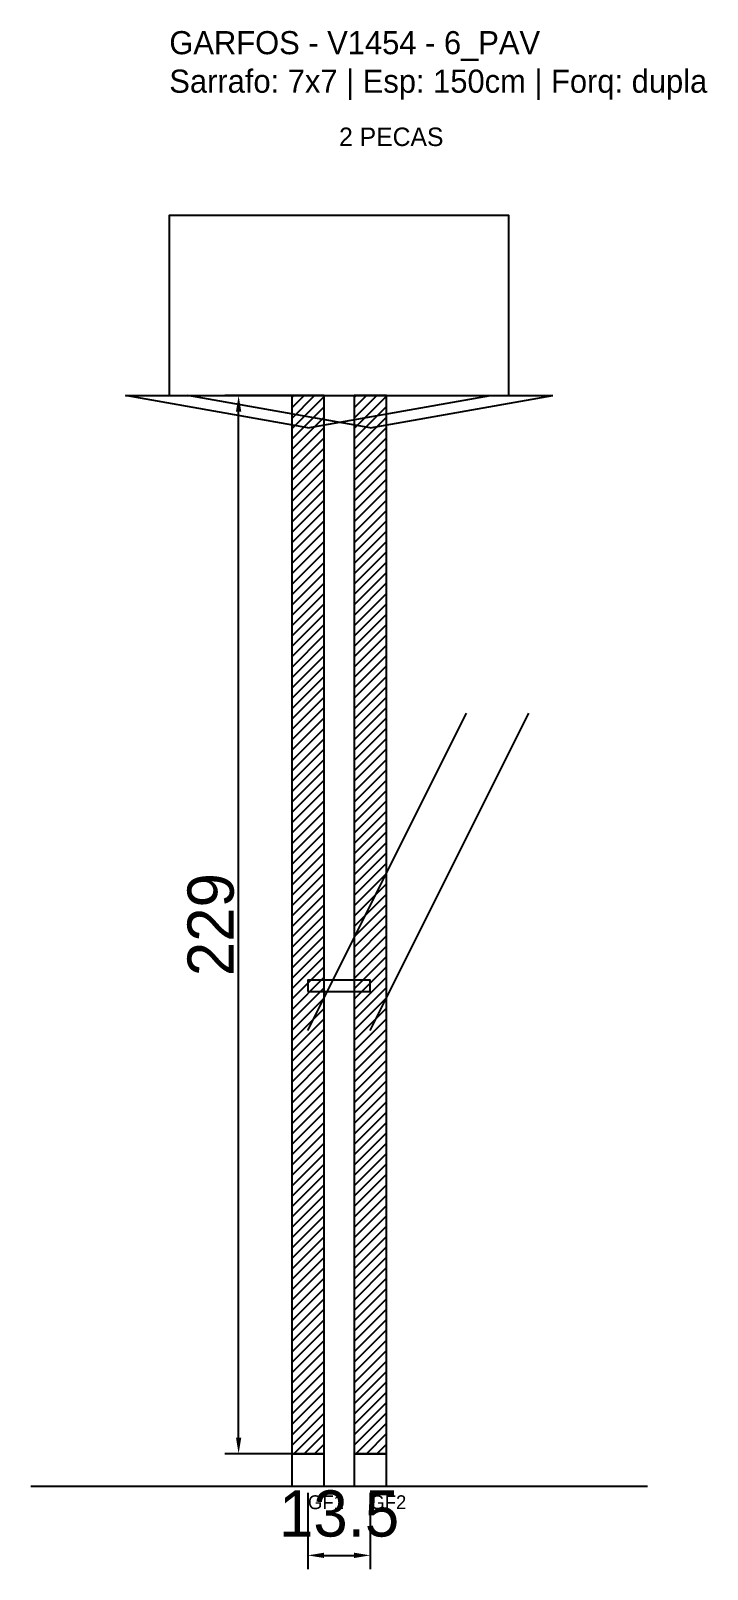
# Model space of a CAD drawing. Header units: metres. Extents: x -30 to 116, y -25 to 308.
import ezdxf

# ---------------------------------------------------------------- set-up
doc = ezdxf.new("R2010")
doc.units = ezdxf.units.M
for name, color, linetype in [('BARRA_ANCORAGEM', 1, 'Continuous'), ('COTA', 241, 'Continuous'), ('GARFOS OK', 3, 'Continuous'), ('NOME DA VIGA', 6, 'Continuous'), ('SARR_7x7', 40, 'Continuous'), ('TIRAS REESCORAMENTO', 252, 'Continuous'), ('VIGAS', 3, 'Continuous')]:
    doc.layers.add(name, color=color, linetype=linetype)
doc.dimstyles.new('EZ DXF', dxfattribs={"dimtxt": 10, "dimasz": 3.5, "dimexe": 3, "dimexo": 1.5, "dimgap": 1, "dimtad": 1, "dimdec": 1, "dimdsep": 46, "dimcen": 2.5, "dimazin": 3, "dimtfac": 1, "dimtmove": 0, "dimatfit": 3})

msp = doc.modelspace()

# ---------------------------------------------------------------- hatches: boundary and pattern name
at = {"layer": 'COTA'}
h = msp.add_hatch(dxfattribs=at)
h.set_pattern_fill('ANSI31', scale=0.5)
h.paths.add_polyline_path([(26.5, 0), (33.5, 0), (33.5, 229), (26.5, 229)])
h = msp.add_hatch(dxfattribs=at)
h.set_pattern_fill('ANSI31', scale=0.5)
h.paths.add_polyline_path([(40, 0), (47, 0), (47, 229), (40, 229)])

# ---------------------------------------------------------------- linework, layer by layer
at = {"layer": 'BARRA_ANCORAGEM'}
for p, q in [((30, 91.6), (64.35, 160.3)), ((43.5, 91.6), (77.85, 160.3))]:
    msp.add_line(p, q, dxfattribs=at)
at = {"layer": 'GARFOS OK'}
for p, q in [((30, 222), (-9.5, 229)), ((-9.5, 229), (69.5, 229)), ((43.5, 222), (4, 229)), ((4, 229), (83, 229)), ((30, 222), (69.5, 229)), ((43.5, 222), (83, 229))]:
    msp.add_line(p, q, dxfattribs=at)
at = {"layer": 'GARFOS OK', "linetype": 'CONTINUOUS'}
msp.add_line((-30, -7), (103.5, -7), dxfattribs=at)
at = {"layer": 'GARFOS OK'}
for points in [[(26.5, 0), (33.5, 0), (33.5, 229), (26.5, 229), (26.5, 0)], [(40, 0), (47, 0), (47, 229), (40, 229), (40, 0)]]:
    msp.add_lwpolyline(points, dxfattribs=at)
at = {"layer": 'SARR_7x7'}
for points in [[(26.5, -7), (33.5, -7), (33.5, 0), (26.5, 0), (26.5, -7)], [(40, -7), (47, -7), (47, 0), (40, 0), (40, -7)]]:
    msp.add_lwpolyline(points, dxfattribs=at)
at = {"layer": 'TIRAS REESCORAMENTO'}
msp.add_lwpolyline([(30, 100), (43.5, 100), (43.5, 102.5), (30, 102.5), (30, 100)], dxfattribs=at)
at = {"layer": 'VIGAS'}
msp.add_lwpolyline([(0, 229), (73.5, 229), (73.5, 268), (0, 268), (0, 229)], dxfattribs=at)

# ---------------------------------------------------------------- texts
at = {"layer": 'NOME DA VIGA'}
for s, height, p in [('2 PECAS', 4, (36.75, 283)), ('GF1', 3, (30, -12)), ('GF2', 3, (43.5, -12))]:
    msp.add_text(s, height=height, dxfattribs=at).set_placement(p)
at = {"layer": 'NOME DA VIGA', "insert": (0, 293), "char_height": 5, "attachment_point": 7}
msp.add_mtext('GARFOS - V1454 - 6_PAV\\PSarrafo: 7x7 | Esp: 150cm | Forq: dupla', dxfattribs=at)

# ---------------------------------------------------------------- dimensions: what is measured, and where the dimension line sits
at = {"layer": 'COTA'}
msp.add_linear_dim(base=(15, 0), p1=(30, 0), p2=(30, 229), angle=90, dimstyle='EZ DXF', dxfattribs=at).render()
msp.add_linear_dim(base=(30, -22), p1=(30, -7), p2=(43.5, -7), dimstyle='EZ DXF', dxfattribs=at).render()

doc.saveas('drawing.dxf')
